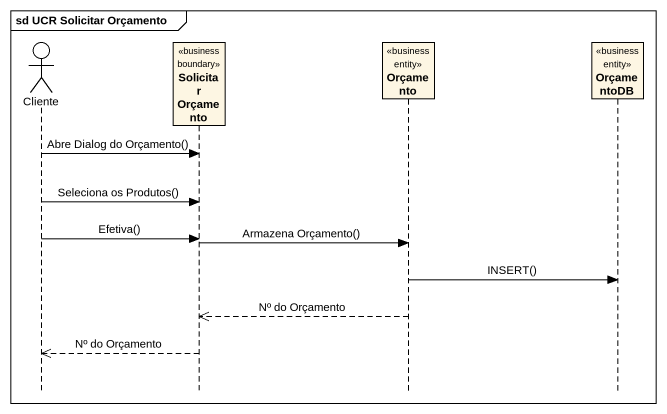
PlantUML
@startuml
mainframe sd UCR Solicitar Orçamento
hide footbox
actor Cliente
participant "Solicitar Orçamento" as Solicitar_Orçamento <<business boundary>>
participant Orçamento <<business entity>>
participant OrçamentoDB <<business entity>>

Cliente -> Solicitar_Orçamento : Abre Dialog do Orçamento()
Cliente -> Solicitar_Orçamento : Seleciona os Produtos()
Cliente -> Solicitar_Orçamento : Efetiva()
Solicitar_Orçamento -> Orçamento : Armazena Orçamento()
Orçamento -> OrçamentoDB : INSERT()
Orçamento -->> Solicitar_Orçamento : Nº do Orçamento
Solicitar_Orçamento -->> Cliente : Nº do Orçamento
@enduml
